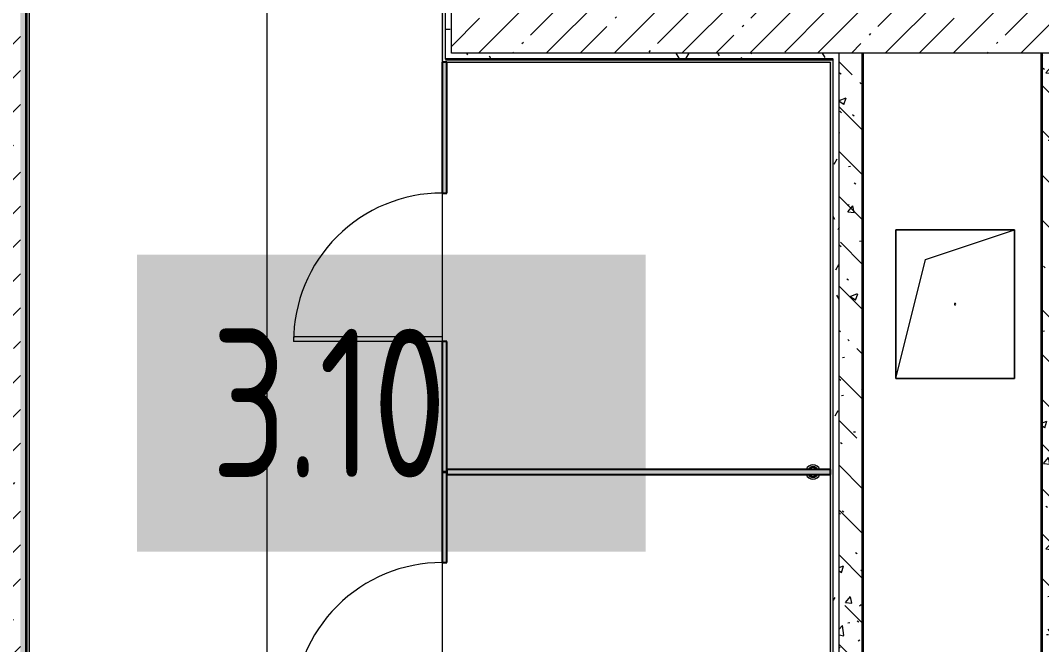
# Model space of a CAD drawing. Header units: millimetres. Extents: x 3914 to 443608, y -156176 to 78197.
# Drawn here: x 381050 to 384486, y -144208 to -142107 of the extents above; entities that cross this region are included whole.
import ezdxf

# ---------------------------------------------------------------- set-up
doc = ezdxf.new("R2010")
doc.units = ezdxf.units.MM
doc.layers.add('A-AREA-PATT-3', color=7, linetype='Continuous', lineweight=5, true_color=0xe6fae8, transparency=1)
for name, color, linetype, lineweight in [('A-DOOR-1', 7, 'Continuous', 5), ('A-FLOR', 7, 'Continuous', 9), ('A-GENM', 7, 'Continuous', 9), ('A-GENM-1', 7, 'Continuous', 25), ('A-WALL', 7, 'Continuous', 5), ('A-WALL-1', 7, 'Continuous', 35), ('I-WALL', 7, 'Continuous', 5), ('Оси', 7, 'Continuous', 9)]:
    doc.layers.add(name, color=color, linetype=linetype, lineweight=lineweight)
doc.layers.add('A-WALL-FNSH-1', color=9, linetype='Continuous', lineweight=5, true_color=0x808080)
doc.styles.add('СПДС', font='ГОСТ тип А.ttf', dxfattribs={"width": 0.9})
pattern_1 = [(45, (315419.7, -145976.68), (-114.04925, 114.04925), []), (45, (315533.75, -145976.68), (-114.04925, 114.04925), [201.612, -40.322, 6.706, -33.617])]
pattern_2 = [(135, (315419.7, -145976.68), (-150.8683, -150.8683), [213.36, -35.56, 7.112, -35.56]), (135, (315419.7, -145825.9), (-150.8683, -150.8683), []), (50, (315419.7, -145976.68), (255.05767, -22.3145), [26.67, -293.37]), (355, (315419.7, -145976.68), (-49.3404, 267.4791), [21.336, -234.696]), (100.451, (315440.96, -145978.54), (205.7195, 245.1636), [22.666, -249.326]), (46.184, (315419.7, -145905.56), (379.511, -58.86), [40.005, -440.055]), (96.636, (315451.33, -145910.46), (332.3634, 346.399), [33.999, -373.989]), (351.184, (315419.7, -145905.56), (332.3669, 346.3953), [32.004, -352.044]), (21, (315455.26, -145923.34), (212.2602, -143.1711), [26.67, -293.37]), (326, (315455.26, -145923.34), (86.5224, 257.8632), [21.336, -234.696]), (71.451, (315472.95, -145935.27), (298.78395, 114.6901), [22.666, -249.326]), (37.5, (315419.7, -145976.68), (4.32385, 118.37751), [6.706, -225.146, 6.706, -231.546, -235.585]), (37.5, (315419.7, -145976.68), (4.32385, 118.37751), [-470.103, 6.706, -228.879]), (7.5, (315419.7, -145976.68), (93.54758, 140.2533), [6.706, -129.134, 6.706, -219.812, -89.789]), (7.5, (315419.7, -145976.68), (93.54758, 140.2533), [-362.356, 6.706, -83.083]), (327.5, (315340.4, -145976.68), (189.82734, -8.02019), [6.706, -82.194, 6.706, -270.662, -368.046]), (327.5, (315340.4, -145976.68), (189.82734, -8.02019), [-366.268, 6.706, -361.34]), (317.5, (315304.84, -145976.68), (207.38114, 35.59764), [6.706, -108.864, 6.706, -177.495, -261.366]), (317.5, (315304.84, -145976.68), (207.38114, 35.59764), [-299.771, 6.706, -254.66])]
pattern_3 = [(0, (315419.7, -145976.68), (243.84, 60.96), [20.117, -162.763, 20.117, -162.763, -975.36]), (0, (315419.7, -145976.68), (243.84, 60.96), [-365.76, 20.117, -345.643, 20.117, -162.763, -426.72]), (0, (315419.7, -145976.68), (243.84, 60.96), [-914.4, 20.117, -101.803, 20.117, -284.683]), (120, (315511.14, -145946.2), (-174.71291, 180.691634), [20.117, -162.763, 20.117, -162.763, -975.36]), (120, (315511.14, -145946.2), (-174.71291, 180.691634), [-365.76, 20.117, -345.643, 20.117, -162.763, -426.72]), (120, (315511.14, -145946.2), (-174.71291, 180.691634), [-914.4, 20.117, -101.803, 20.117, -284.683]), (240, (315541.62, -145824.28), (-69.12709, -241.651634), [20.117, -162.763, 20.117, -162.763, -975.36]), (240, (315541.62, -145824.28), (-69.12709, -241.651634), [-365.76, 20.117, -345.643, 20.117, -162.763, -426.72]), (240, (315541.62, -145824.28), (-69.12709, -241.651634), [-914.4, 20.117, -101.803, 20.117, -284.683])]

# ---------------------------------------------------------------- blocks, each defined once
blk = doc.blocks.new('GM_Отверстие прямоугольное _в плите_ - Отверстие-21609437-Объем проектирования 3 этажа')
at = {"layer": 'A-GENM'}
for p, q in [((-200, -250), (-200, 250)), ((-200, 250), (200, 250)), ((200, 250), (-200, 250)), ((-200, 250), (-200, -250)), ((-100, 150), (200, 250)), ((200, 250), (200, -250)), ((200, -250), (200, 250)), ((-200, -250), (-100, 150)), ((200, -250), (-200, -250)), ((-200, -250), (200, -250))]:
    blk.add_line(p, q, dxfattribs=at)
for start, end in [(360, 180), (180, 360)]:
    blk.add_arc((0, 0), 2.5, start, end, dxfattribs=at)
blk = doc.blocks.new('131_Сантехническая перегородка_Дверь_ поз_4 - СД-1-30830986-Объем проектирования 3 этажа')
at = {"layer": 'A-GENM'}
for points in [[(-190, -8), (250, -8), (250, 8), (-190, 8)], [(750, -8), (1190, -7.6), (1190, 8), (750, 8)]]:
    blk.add_hatch(color=256, dxfattribs=at).paths.add_polyline_path(points)
at = {"layer": 'A-DOOR-1'}
for p, q in [((266, 508), (250, 508)), ((250, 8), (250, 508)), ((266, 8), (266, 508)), ((266, 8), (250, 8))]:
    blk.add_line(p, q, dxfattribs=at)
blk.add_arc((250, 8), 500, 360, 90, dxfattribs=at)
at = {"layer": 'A-GENM-1'}
for p, q in [((250, 8), (-190, 8)), ((-190, 8), (-190, -8)), ((250, -8), (250, 8)), ((1190, 8), (750, 8)), ((750, 8), (750, -8)), ((1190, -8), (1190, 8)), ((-190, -8), (250, -8)), ((750, -8), (1190, -8))]:
    blk.add_line(p, q, dxfattribs=at)
blk = doc.blocks.new('131_Сантехническая перегородка_Дверь - СД-1-30819167-Объем проектирования 3 этажа')
at = {"layer": 'A-GENM'}
for points in [[(0, -8), (2, -8), (2, 7.5), (18, 7.5), (18, -8), (305.2, -8), (305.2, 8), (0, 7.5)], [(805.2, -8), (1109, -8), (1109, 8), (805.2, 8)]]:
    blk.add_hatch(color=256, dxfattribs=at).paths.add_polyline_path(points)
at = {"layer": 'A-DOOR-1'}
for p, q in [((321.2, 508), (305.2, 508)), ((305.2, 8), (305.2, 508)), ((321.2, 8), (321.2, 508)), ((321.2, 8), (305.2, 8))]:
    blk.add_line(p, q, dxfattribs=at)
blk.add_arc((305.2, 8), 500, 360, 90, dxfattribs=at)
at = {"layer": 'A-GENM-1'}
for p, q in [((305.2, 8), (0, 8)), ((0, 8), (0, -8)), ((305.2, -8), (305.2, 8)), ((1110.4, 8), (805.2, 8)), ((805.2, 8), (805.2, -8)), ((1110.4, -8), (1110.4, 8)), ((0, -8), (305.2, -8)), ((805.2, -8), (1110.4, -8))]:
    blk.add_line(p, q, dxfattribs=at)
blk = doc.blocks.new('131_Сантехническая перегородка - СП-4-30819166-Объем проектирования 3 этажа')
at = {"layer": 'A-GENM'}
blk.add_hatch(color=256, dxfattribs=at).paths.add_polyline_path([(1322.9, 8), (41.3, 8), (41.3, -8), (1330, -8), (1330, 8)])
at = {"layer": 'A-GENM', "flags": 128}
for points in [[(111.4, 8), (111, 8.5), (110.7, 9), (110.3, 9.5), (109.9, 9.9), (109.5, 10.4), (109.1, 10.8), (108.6, 11.2), (108.2, 11.6), (107.7, 12), (107.2, 12.3), (106.7, 12.7), (106.2, 13), (105.7, 13.3), (105.2, 13.6), (104.6, 13.8), (104, 14), (103.5, 14.3), (102.9, 14.4), (102.3, 14.6), (101.7, 14.7), (101.1, 14.9), (100.6, 14.9), (100, 15), (99.4, 15.1), (98.7, 15.1), (98.1, 15.1), (97.5, 15), (96.9, 15), (96.3, 14.9), (95.8, 14.8), (95.2, 14.7), (94.6, 14.5), (94, 14.4), (93.4, 14.2), (92.9, 13.9), (92.3, 13.7), (91.8, 13.4), (91.2, 13.2), (90.7, 12.9), (90.2, 12.5), (89.7, 12.2), (89.2, 11.8), (88.8, 11.4), (88.3, 11), (87.9, 10.6), (87.5, 10.2), (87.1, 9.7), (86.7, 9.3), (86.3, 8.8), (86, 8.3), (85.8, 8)], [(85.8, -8), (86.1, -8.5), (86.5, -9), (86.9, -9.5), (87.2, -9.9), (87.6, -10.4), (88.1, -10.8), (88.5, -11.2), (89, -11.6), (89.4, -12), (89.9, -12.3), (90.4, -12.7), (90.9, -13), (91.5, -13.3), (92, -13.6), (92.6, -13.8), (93.1, -14), (93.7, -14.3), (94.3, -14.4), (94.8, -14.6), (95.4, -14.7), (96, -14.9), (96.6, -14.9), (97.2, -15), (97.8, -15.1), (98.4, -15.1), (99, -15.1), (99.6, -15), (100.2, -15), (100.8, -14.9), (101.4, -14.8), (102, -14.7), (102.6, -14.5), (103.2, -14.4), (103.7, -14.2), (104.3, -13.9), (104.8, -13.7), (105.4, -13.4), (105.9, -13.2), (106.4, -12.9), (106.9, -12.5), (107.4, -12.2), (107.9, -11.8), (108.4, -11.4), (108.8, -11), (109.3, -10.6), (109.7, -10.2), (110.1, -9.7), (110.5, -9.3), (110.8, -8.8), (111.2, -8.3), (111.4, -8)]]:
    blk.add_lwpolyline(points, dxfattribs=at)
at = {"layer": 'A-GENM'}
for radius, start, end in [(24.6, 19.9113, 160.0887), (17.6, 28.9731, 151.0269), (15.1, 33.7811, 146.2189), (24.6, 199.9113, 340.0887), (17.6, 208.9731, 331.0269), (15.1, 213.7811, 326.2189)]:
    blk.add_arc((98.6, 0), radius, start, end, dxfattribs=at)
at = {"layer": 'A-GENM-1'}
for p, q in [((1330, 8), (39.9, 8)), ((39.9, 8), (39.9, -8)), ((1330, -8), (1330, 8)), ((39.9, -8), (1330, -8))]:
    blk.add_line(p, q, dxfattribs=at)

msp = doc.modelspace()

# ---------------------------------------------------------------- hatches: boundary and pattern name
at = {"layer": 'A-AREA-PATT-3'}
h = msp.add_hatch(color=256, dxfattribs=at)
h.paths.add_polyline_path([(381360.7, -145831.2), (383779.2, -145831.2), (383779.2, -142242.7), (383773.7, -142247.7), (383773.7, -145825.7), (381360.7, -145825.7), (381360.7, -145545.7), (381080.7, -145545.7), (381080.7, -138607.7), (381360.7, -138607.7), (381360.5, -138322.2), (381355.2, -138322.2), (381355.2, -138602.2), (381075.2, -138602.2), (381075.2, -145551.2), (381355.2, -145551.2), (381355.2, -145831.2)])
h.paths.add_polyline_path([(383722.6, -144750.1), (383734.9, -144741.1), (383734.9, -144734.7), (383726.4, -144735.5), (383723.8, -144738.1), (383715, -144741.8), (383693, -144734.7), (383695.1, -144741.1), (383707.4, -144750.1), (383715, -144750.1)])
h.paths.add_polyline_path([(383693, -144718.7), (383703.6, -144717.9), (383706.2, -144715.2), (383715, -144711.6), (383737, -144718.7), (383734.9, -144712.2), (383722.6, -144703.3), (383704.4, -144705.5), (383695.1, -144712.2)])
h.paths.add_polyline_path([(383716.4, -143650.1), (383727.1, -143647.9), (383736.4, -143641.1), (383736.4, -143634.7), (383728.2, -143634.7), (383725.2, -143638.1), (383716.4, -143641.8), (383694.4, -143634.7), (383696.5, -143641.1), (383708.8, -143650.1)])
h.paths.add_polyline_path([(383734, -143618.7), (383738.5, -143618.7), (383736.4, -143612.2), (383724.1, -143603.3), (383705.8, -143605.5), (383696.5, -143612.2), (383696.5, -143618.7), (383705, -143617.9), (383707.7, -143615.2), (383716.4, -143611.6), (383731.5, -143618.7)])
h.paths.add_polyline_path([(382468.7, -142247.7), (382474.2, -142242.2), (382474.2, -138322.2), (382279.7, -138322.2), (382280.2, -138327.7), (382468.7, -138327.7), (382468.7, -141511.7), (382319.7, -141511.7), (382319.7, -141711.7), (382468.7, -141711.7), (382468.7, -142242.2)])
h.paths.add_polyline_path([(382910.8, -142247.7), (383773.7, -142247.7), (383779.2, -142242.2), (382473.9, -142243), (382471.9, -142247.7), (382808.8, -142247.7)])
at = {"layer": 'I-WALL'}
h = msp.add_hatch(dxfattribs=at)
h.set_pattern_fill('FP_191', color=256, style=0, pattern_type=2)
h.set_pattern_definition(pattern_3)
h.paths.add_polyline_path([(382479.7, -142216.7), (382499.7, -142216.7), (382499.7, -138316.7), (382479.7, -138316.7), (382479.7, -142204)])
h = msp.add_hatch(dxfattribs=at)
h.set_pattern_fill('FP_1', color=256, style=0, pattern_type=2)
h.set_pattern_definition(pattern_1)
h.paths.add_polyline_path([(380829.7, -145576.7), (381049.7, -145576.7), (381049.7, -138576.7), (380829.7, -138576.7), (380829.7, -145179.4)])
h = msp.add_hatch(dxfattribs=at)
h.set_pattern_fill('FP_191', color=256, style=0, pattern_type=2)
h.set_pattern_definition(pattern_3)
h.paths.add_polyline_path([(381049.7, -145576.7), (381069.7, -145576.7), (381069.7, -138596.7), (381049.7, -138596.7), (381049.7, -145556.7)])
h = msp.add_hatch(dxfattribs=at)
h.set_pattern_fill('FP_1', color=256, style=0, pattern_type=2)
h.set_pattern_definition(pattern_1)
h.paths.add_polyline_path([(385839.7, -142216.7), (385839.7, -141996.7), (382499.7, -141996.7), (382499.7, -142216.7), (385739.7, -142216.7)])
h = msp.add_hatch(dxfattribs=at)
h.set_pattern_fill('FP_191', color=256, style=0, pattern_type=2)
h.set_pattern_definition(pattern_3)
h.paths.add_polyline_path([(382489.3, -142236.7), (383784.7, -142236.7), (383784.5, -142216.7), (382479.7, -142216.7), (382479.7, -142236.7)])
h = msp.add_hatch(dxfattribs=at)
h.set_pattern_fill('FP_191', color=256, style=0, pattern_type=2)
h.set_pattern_definition(pattern_3)
h.paths.add_polyline_path([(383804.7, -145836.7), (383804.7, -142216.7), (383784.7, -142237.7), (383784.7, -145836.7)])
h.paths.add_polyline_path([(383784.7, -142236.7), (383804.7, -142216.7), (383784.7, -142216.7)])
h = msp.add_hatch(dxfattribs=at)
h.set_pattern_fill('FP_41', color=256, style=0, pattern_type=2)
h.set_pattern_definition(pattern_2)
h.paths.add_polyline_path([(383804.8, -145856.7), (383884.7, -145856.7), (383884.7, -142216.7), (383804.7, -142216.7), (383804.7, -145856.7)])
h = msp.add_hatch(dxfattribs=at)
h.set_pattern_fill('FP_41', color=256, style=0, pattern_type=2)
h.set_pattern_definition(pattern_2)
h.paths.add_polyline_path([(384485.6, -145856.7), (384565.6, -145856.7), (384565.6, -142216.7), (384485.6, -142216.7), (384485.6, -145845.1)])

# ---------------------------------------------------------------- linework, layer by layer
at = {"layer": 'A-FLOR'}
for p, q in [((382468.7, -141711.7), (382468.7, -143626.3)), ((382468.7, -143627.7), (382468.7, -145825.7))]:
    msp.add_line(p, q, dxfattribs=at)
at = {"layer": 'A-WALL'}
for p, q in [((382499.7, -142216.7), (382499.7, -138296.7)), ((385839.7, -142216.7), (382499.7, -142216.7)), ((383784.7, -145836.7), (383784.7, -142236.7)), ((383804.7, -145856.7), (383804.7, -142216.7))]:
    msp.add_line(p, q, dxfattribs=at)
at = {"layer": 'A-WALL-1'}
for p, q in [((381069.7, -145556.7), (381069.7, -138596.7)), ((382479.7, -142236.7), (383784.7, -142236.7)), ((383884.7, -145856.7), (383884.7, -142216.7)), ((384485.6, -142216.7), (384485.6, -145856.7))]:
    msp.add_line(p, q, dxfattribs=at)
at = {"layer": 'A-WALL-FNSH-1'}
for p, q in [((382479.7, -142236.7), (382479.7, -138316.7)), ((381080.7, -145545.7), (381080.7, -138607.7)), ((382479.7, -142237.7), (383784.7, -142237.7)), ((382468.7, -142247.7), (383773.7, -142247.7)), ((383773.7, -142247.7), (383773.7, -145825.7))]:
    msp.add_line(p, q, dxfattribs=at)
at = {"layer": 'I-WALL'}
msp.add_line((382479.7, -142236.7), (382479.7, -142237.7), dxfattribs=at)
at = {"layer": 'Оси'}
for points in [[(381079.7, -147882.9), (381079.7, -142882.9), (381079.7, -123578.6), (381079.7, -118578.6)], [(382293.2, -147882.9), (382293.2, -147293), (381879.7, -146612.9), (381879.7, -141612.9), (381879.7, -123578.6), (381879.7, -118578.6)]]:
    msp.add_lwpolyline(points, dxfattribs=at)

# ---------------------------------------------------------------- block references
at = {"layer": 'A-GENM'}
for name, p, rotation in [('131_Сантехническая перегородка_Дверь_ поз_4 - СД-1-30830986-Объем проектирования 3 этажа', (382476.7, -143437.7), 89.99999999997657), ('131_Сантехническая перегородка - СП-4-30819166-Объем проектирования 3 этажа', (383815, -143626.7), 180), ('131_Сантехническая перегородка_Дверь - СД-1-30819167-Объем проектирования 3 этажа', (382476.7, -144736.7), 89.99999999997657)]:
    msp.add_blockref(name, p, dxfattribs=dict(at, rotation=rotation))
msp.add_blockref('GM_Отверстие прямоугольное _в плите_ - Отверстие-21609437-Объем проектирования 3 этажа', (384194.7, -143061.7), dxfattribs=at)

# ---------------------------------------------------------------- texts
at = {"insert": (381691.8, -143144.6), "char_height": 500, "width": 1212.151, "attachment_point": 1, "style": 'СПДС', "bg_fill": 1, "box_fill_scale": 1.5, "bg_fill_color": 7, "bg_fill_true_color": 16777215, "bg_fill_transparency": 0}
msp.add_mtext('3.10', dxfattribs=at)

doc.saveas('drawing.dxf')
